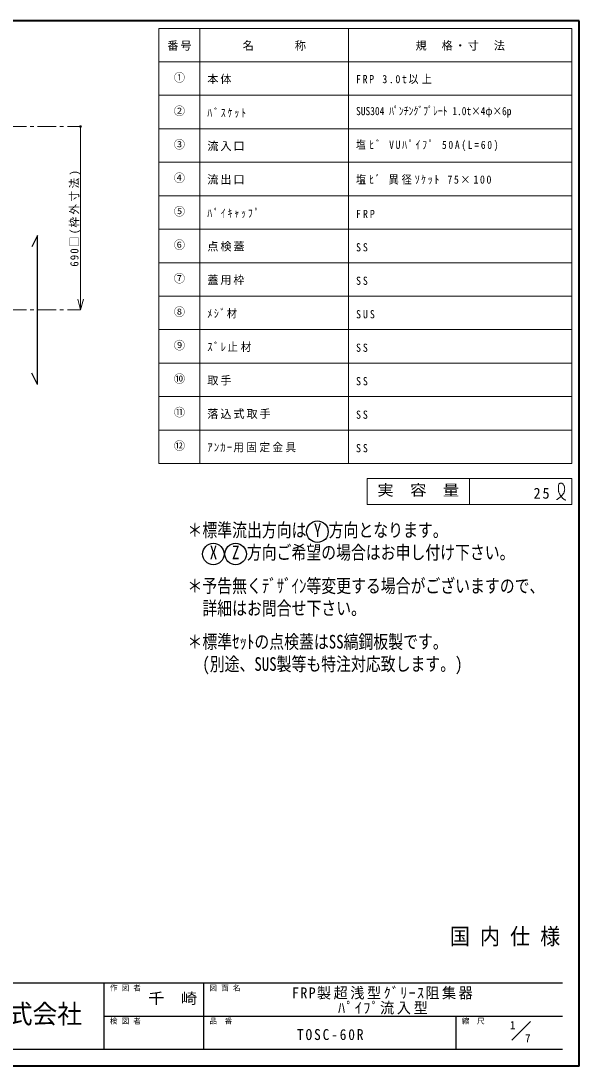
# Model space of a CAD drawing. Units: millimetres at full size, sheet at 1:7; details may follow other scales. Extents: x -1486 to 1349, y -951 to 1016.
# Drawn here: x 298 to 1349, y -951 to 1016 of the extents above; entities that cross this region are included whole.
import ezdxf
from ezdxf.enums import TextEntityAlignment as Align

# ---------------------------------------------------------------- set-up
doc = ezdxf.new("R2010")
doc.units = ezdxf.units.MM
doc.header["$LTSCALE"] = 7
doc.header["$PDMODE"] = 32
doc.header["$PDSIZE"] = 3.5
doc.linetypes.add('CHAIN1', pattern=[8, 5, -1, 1, -1])
doc.layers.add('0-0', color=4, linetype='Continuous', lineweight=9)
doc.styles.add('ＭＳ ゴシック', font='')
doc.styles.get('ＭＳ ゴシック').set_extended_font_data('MS Gothic')

msp = doc.modelspace()

# ---------------------------------------------------------------- linework, layer by layer
at = {"layer": '0-0', "color": 1, "lineweight": 40}
for p, q in [((1349.039, 1016.339), (-1485.961, 1016.339)), ((1349.039, -950.661), (1349.039, 1016.339)), ((1349.039, -950.661), (-1485.961, -950.661))]:
    msp.add_line(p, q, dxfattribs=at)
at = {"layer": '0-0', "color": 3, "lineweight": 18}
for p, q in [((1335.039, 1002.339), (558.039, 1002.339)), ((558.039, 183.339), (558.039, 1002.339)), ((635.039, 183.339), (635.039, 1002.339)), ((915.039, 183.339), (915.039, 1002.339)), ((1335.039, 183.339), (1335.039, 1002.339)), ((1335.039, 939.339), (558.039, 939.339)), ((1335.039, 876.339), (558.039, 876.339)), ((1335.039, 813.339), (558.039, 813.339)), ((1335.039, 750.339), (558.039, 750.339)), ((1335.039, 687.339), (558.039, 687.339)), ((1335.039, 624.339), (558.039, 624.339)), ((1335.039, 561.339), (558.039, 561.339)), ((1335.039, 498.339), (558.039, 498.339)), ((1335.039, 435.339), (558.039, 435.339)), ((1335.039, 372.339), (558.039, 372.339)), ((1335.039, 309.339), (558.039, 309.339)), ((1335.039, 246.339), (558.039, 246.339)), ((1335.039, 183.339), (558.039, 183.339)), ((950.039, 155.339), (1335.039, 155.339)), ((950.039, 106.339), (950.039, 155.339)), ((1142.539, 106.339), (1142.539, 155.339)), ((1335.039, 155.339), (1335.039, 106.339)), ((950.039, 106.339), (1335.039, 106.339))]:
    msp.add_line(p, q, dxfattribs=at)
at = {"layer": '0-0', "linetype": 'CHAIN1'}
for p, q in [((105.539, 817.339), (410.539, 817.339)), ((-734.461, 472.339), (410.539, 472.339))]:
    msp.add_line(p, q, dxfattribs=at)
at = {"layer": '0-0'}
for q in [(410.539, 817.339), (405.104, 492.624), (415.974, 492.624)]:
    msp.add_line((410.539, 472.339), q, dxfattribs=at)
at = {"layer": '0-0', "color": 5, "lineweight": 25}
for p, q in [((329.406, 612.339), (318.906, 591.339)), ((329.406, 332.339), (329.406, 612.339)), ((329.406, 332.339), (318.906, 353.339))]:
    msp.add_line(p, q, dxfattribs=at)
at = {"layer": '0-0', "color": 6, "lineweight": 25}
for p, q in [((-68.461, -794.161), (1317.539, -794.161)), ((455.039, -919.161), (455.039, -794.161)), ((642.539, -919.161), (642.539, -794.161)), ((455.039, -856.661), (1317.539, -856.661)), ((1117.539, -919.161), (1117.539, -856.661)), ((1317.539, -919.161), (-68.461, -919.161))]:
    msp.add_line(p, q, dxfattribs=at)
at = {"layer": '0-0', "color": 7, "lineweight": 18}
msp.add_line((1222.184, -902.016), (1257.539, -866.661), dxfattribs=at)
at = {"layer": '0-0'}
for points in [[(1306.783, 115.423), (1307.522, 115.922), (1308.794, 116.788), (1310.059, 117.668), (1311.313, 118.574), (1312.551, 119.514), (1313.768, 120.497), (1314.463, 121.092), (1315.289, 121.835), (1316.662, 123.185), (1317.942, 124.618), (1319.093, 126.134), (1320.081, 127.731), (1320.874, 129.409), (1321.229, 130.418), (1321.425, 131.123), (1321.674, 132.363), (1321.819, 133.629), (1321.866, 134.915), (1321.824, 136.215), (1321.701, 137.522), (1321.595, 138.281), (1321.481, 138.952), (1321.234, 140.095), (1320.907, 141.209), (1320.486, 142.275), (1319.954, 143.276), (1319.297, 144.194), (1318.852, 144.682), (1318.544, 144.972), (1317.969, 145.43), (1317.346, 145.823), (1316.681, 146.139), (1315.983, 146.366), (1315.258, 146.49), (1314.829, 146.51), (1314.46, 146.496), (1313.823, 146.404), (1313.203, 146.231), (1312.614, 145.985)], [(1312.614, 145.985), (1312.072, 145.67), (1311.595, 145.293), (1311.355, 145.047), (1311.025, 144.61), (1310.62, 143.759), (1310.385, 142.81), (1310.274, 141.788), (1310.244, 140.722), (1310.253, 139.638), (1310.257, 139.013), (1310.25, 138.167), (1310.209, 136.744), (1310.161, 135.358), (1310.139, 134.003), (1310.178, 132.672), (1310.309, 131.358), (1310.44, 130.601), (1310.596, 129.933), (1310.948, 128.79), (1311.392, 127.661), (1311.917, 126.553), (1312.509, 125.472), (1313.155, 124.425), (1313.549, 123.835), (1313.853, 123.401), (1314.391, 122.669), (1314.945, 121.953), (1315.512, 121.248), (1316.091, 120.55), (1316.679, 119.852), (1317.024, 119.446), (1317.393, 119.012), (1318.04, 118.269), (1318.709, 117.546), (1319.407, 116.865), (1320.145, 116.242), (1320.931, 115.696), (1321.412, 115.423), (1321.624, 115.317)], [(1321.624, 115.317), (1321.998, 115.147), (1322.38, 114.992), (1322.769, 114.849), (1323.163, 114.713), (1323.559, 114.583), (1323.79, 114.509)]]:
    msp.add_lwpolyline(points, dxfattribs=at)
at = {"layer": '0-0', "color": 5, "lineweight": 25}
for centre in [(856.356, 55.006), (660.356, 13.006), (702.356, 13.006)]:
    msp.add_circle(centre, 20.3, dxfattribs=at)
at = {"layer": '0-0'}
msp.add_point((410.539, 817.339), dxfattribs=at)

# ---------------------------------------------------------------- texts
at = {"layer": '0-0', "color": 7, "style": 'ＭＳ ゴシック'}
for s, height, p in [('①', 15.4, (586.039, 897.339)), ('②', 15.4, (586.039, 834.339)), ('③', 15.4, (586.039, 771.339)), ('④', 15.4, (586.039, 708.339)), ('⑤', 15.4, (586.039, 645.339)), ('⑥', 15.4, (586.039, 582.339)), ('⑦', 15.4, (586.039, 519.339)), ('⑧', 15.4, (586.039, 456.339)), ('⑨', 15.4, (586.039, 393.339)), ('⑩', 15.4, (586.039, 330.339)), ('⑪', 15.4, (586.039, 267.339)), ('⑫', 15.4, (586.039, 204.339)), ('作 図 者', 10.26, (465.539, -811.661)), ('図 面 名', 10.26, (653.039, -811.661)), ('検 図 者', 10.26, (465.539, -874.161)), ('品\u3000番', 10.26, (653.039, -874.161)), ('縮\u3000尺', 10.26, (1128.039, -874.161)), ('1', 15.4, (1218.628, -885.927)), ('7', 15.4, (1247.132, -910.693))]:
    msp.add_text(s, height=height, dxfattribs=at).set_placement(p, align=Align.BOTTOM_LEFT)
for s, height, width, p in [('SUS304 ﾊﾟﾝﾁﾝｸﾞﾌﾟﾚｰﾄ 1.0t×4φ×6p', 15.4, 0.85, (929.039, 834.339)), ('実\u3000容\u3000量', 20.53, 1.1, (969.289, 116.839)), ('＊標準流出方向は Y 方向となります。', 25.66, 0.8, (611.706, 37.506)), (' X  Z 方向ご希望の場合はお申し付け下さい。', 25.66, 0.8, (639.706, -4.494)), ('＊予告無くﾃﾞｻﾞｲﾝ等変更する場合がございますので、', 25.66, 0.8, (611.706, -67.494)), ('詳細はお問合せ下さい。', 25.66, 0.8, (639.706, -109.494)), ('＊標準ｾｯﾄの点検蓋はSS縞鋼板製です。', 25.66, 0.8, (611.706, -172.494)), ('(別途、SUS製等も特注対応致します。)', 25.66, 0.8, (639.706, -214.494)), ('国 内 仕 様', 30.79, 0.9, (1105.789, -731.161)), ('千\u3000崎', 20.53, 1.1, (537.539, -839.411)), ('工業株式会社', 35.92, 0.95, (133.789, -881.161))]:
    msp.add_text(s, height=height, dxfattribs=dict(at, width=width)).set_placement(p, align=Align.BOTTOM_LEFT)
at = {"layer": '0-0', "color": 7, "attachment_point": 7, "style": 'ＭＳ ゴシック'}
for s, insert, char_height in [('\\T1.17;番号', (573.789, 960.339), 15.4), ('\\T1.17;名\u3000\u3000\u3000称', (715.539, 960.339), 15.4), ('\\T1.17;規\u3000格・寸\u3000法', (1041.039, 960.339), 15.4), ('\\T1.17;本体', (649.039, 897.339), 15.4), ('\\T1.31;\\W0.9;FRP\\~3.0t以上', (929.039, 897.339), 15.4), ('\\T1.39;\\W0.85;ﾊﾞｽｹｯﾄ', (649.039, 834.339), 15.4), ('\\T1.17;流入口', (649.039, 771.339), 15.4), ('\\T1.37;\\W0.85;塩ﾋﾞ\\~VUﾊﾟｲﾌﾟ\\~50A(L=60)', (929.039, 771.339), 15.4), ('\\T1.3;\\W0.9;塩ﾋﾞ\\~異径ｿｹｯﾄ\\~75×100', (929.039, 708.339), 15.4), ('\\T1.17;流出口', (649.039, 708.339), 15.4), ('\\T1.39;\\W0.85;ﾊﾟｲｷｬｯﾌﾟ', (649.039, 645.339), 15.4), ('\\T1.38;\\W0.9;FRP', (929.039, 645.339), 15.4), ('\\T1.17;点検蓋', (649.039, 582.339), 15.4), ('\\T1.36;\\W0.9;SS', (929.039, 582.339), 15.4), ('\\T1.17;蓋用枠', (649.039, 519.339), 15.4), ('\\T1.36;\\W0.9;SS', (929.039, 519.339), 15.4), ('\\T1.3;\\W0.9;ﾒｼﾞ材', (649.039, 456.339), 15.4), ('\\T1.38;\\W0.9;SUS', (929.039, 456.339), 15.4), ('\\T1.26;\\W0.95;ｽﾞﾚ止材', (649.039, 393.339), 15.4), ('\\T1.36;\\W0.9;SS', (929.039, 393.339), 15.4), ('\\T1.17;取手', (649.039, 330.339), 15.4), ('\\T1.36;\\W0.9;SS', (929.039, 330.339), 15.4), ('\\T1.17;落込式取手', (649.039, 267.339), 15.4), ('\\T1.36;\\W0.9;SS', (929.039, 267.339), 15.4), ('\\T1.23;\\W0.95;ｱﾝｶｰ用固定金具', (649.039, 204.339), 15.4), ('\\T1.36;\\W0.9;SS', (929.039, 204.339), 15.4), ('\\T1.27;\\W0.95;25', (1263.289, 116.839), 20.53), ('\\T1.18;\\W0.95;FRP製超浅型ｸﾞﾘｰｽ阻集器', (808.539, -825.411), 20.53), ('\\T1.19;\\W0.95;ﾊﾟｲﾌﾟ流入型', (895.164, -853.411), 20.53), ('\\T1.28;\\W0.9;TOSC-60R', (817.914, -901.911), 20.53)]:
    msp.add_mtext(s, dxfattribs=dict(at, insert=insert, char_height=char_height))
at = {"layer": '0-0', "color": 7, "insert": (410.539, 553.839), "char_height": 15.4, "attachment_point": 7, "rotation": 90, "style": 'ＭＳ ゴシック'}
msp.add_mtext('\\T1.23;\\W0.95;690□(枠外寸法)', dxfattribs=at)

doc.saveas('drawing.dxf')
